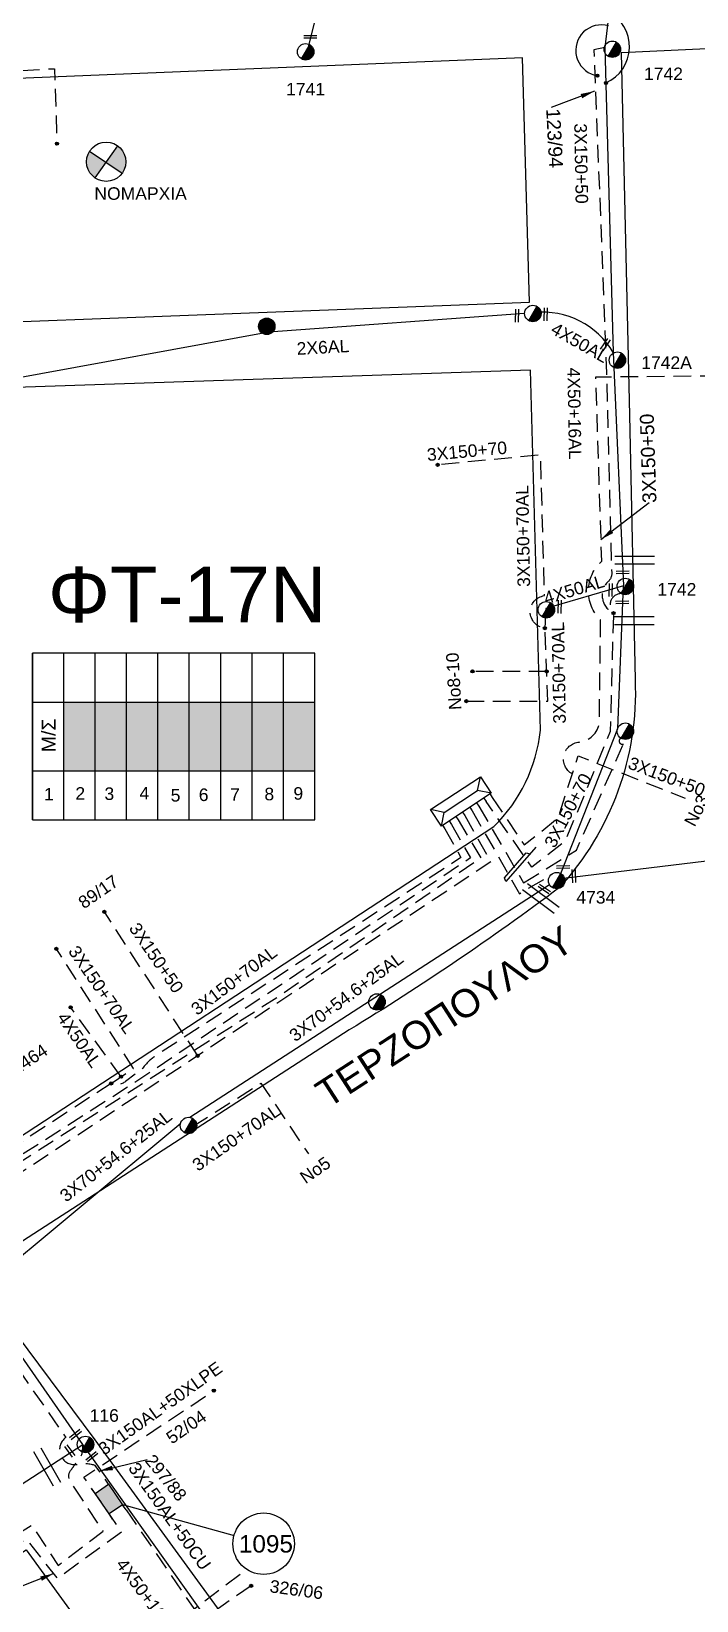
# Model space of a CAD drawing. Header units: millimetres. Extents: x 938 to 3112, y 793 to 1825.
# Drawn here: x 2749.8 to 2845.3, y 1081.8 to 1307 of the extents above; entities that cross this region are included whole.
import ezdxf
from ezdxf.enums import TextEntityAlignment as Align

# ---------------------------------------------------------------- set-up
doc = ezdxf.new("R2010")
doc.units = ezdxf.units.MM
doc.linetypes.add('DASHED', pattern=[19.05, 12.7, -6.35])
for name, color, linetype in [('Link Box 4 Διευθύνσεων', 7, 'Continuous'), ('Ασφαλειοκιβώτια Χ.Τ 9 αναχωρήσεων', 7, 'Continuous'), ('Γέφυρες Εναερίου Δικτύου', 7, 'Continuous'), ('Γυμνά εναέρια ΧΤ (3Φ)   4x50AL', 7, 'Continuous'), ('Γυμνά εναέρια ΧΤ και ΦΟΠ (3Φ)   4x50+16AL', 7, 'Continuous'), ('Εναέρια παροχή ΧΤ 4x16', 7, 'SYN_LINE'), ('Επιγραφές - Σχήματα', 7, 'Continuous'), ('Καλώδια ΧΤ   2x6AL', 7, 'DASHED'), ('Καλώδια ΧΤ   3x150+50AL', 7, 'DASHED'), ('Καλώδια ΧΤ   3x150+50ALXLPE', 7, 'DASHED'), ('Καλώδια ΧΤ   3x150+70AL', 7, 'DASHED'), ('Καλώδια ΧΤ   3x150AL+50CU', 7, 'DASHED'), ('Καλώδια ΧΤ   3x150AL+50XLPE', 7, 'DASHED'), ('Καλώδια ΧΤ   4x50AL', 7, 'DASHED'), ('Μηχανική τομή', 7, 'Continuous'), ('Στύλος Ξύλινος', 7, 'Continuous'), ('Στύλος Ξύλινος @ 1', 7, 'Continuous'), ('Στύλος ΦΜ', 7, 'Continuous'), ('Στύλος ΦΜ @ 1', 7, 'Continuous'), ('Συνδέσεις', 7, 'Continuous'), ('Συνεστραμμένα ΧΤ   3x70+54.6+25AL', 7, 'SYN_LINE'), ('Τομή', 7, 'Continuous'), ('Υποσταθμός πόλεως', 7, 'Continuous'), ('Υπόβαθρο ΔΕΗ', 7, 'Continuous'), ('Υπόγεια Καλώδια Δικτύου ΧΤ   .04', 7, 'DASHED')]:
    doc.layers.add(name, color=color, linetype=linetype)
doc.styles.get("Standard").update_dxf_attribs({"font": 'arial.ttf'})
doc.linetypes.add('SYN_LINE', pattern='A,0.5,-0.0001,["/\\/\\/\\/",Standard,S=0.1,R=0,X=0,Y=-0.05],-0.25', length=0.7501)
doc.dimstyles.new('ISO-25', dxfattribs={"dimtxt": 2.5, "dimasz": 2.5, "dimexe": 1.25, "dimexo": 0.625, "dimtad": 1, "dimtxsty": 'Standard', "dimcen": 2.5, "dimaunit": 2, "dimazin": 0, "dimtfac": 1, "dimtmove": 0, "dimatfit": 3, "dimfxl": 1, "dimarcsym": 0})

# ---------------------------------------------------------------- blocks, each defined once
blk = doc.blocks.new('ΑΣΦΑΛΕΙΟΚΙΒΩΤΙΟ ΥΠΟΣΤΑΘΜΟΥ 9 ΑΝΑΧΩΡΗΣΕΩΝ')
at = {"layer": 'Ασφαλειοκιβώτια Χ.Τ 9 αναχωρήσεων', "ltscale": 40}
for p, q in [((-23.8, 40.36), (24.02, 40.36)), ((-9.72, 40.36), (-9.72, -40.64)), ((9.94, 40.36), (9.94, -40.64)), ((-23.8, 31.36), (24.02, 31.36)), ((-23.8, 22.36), (24.02, 22.36)), ((-23.8, 13.36), (24.02, 13.36)), ((-23.8, 4.36), (24.02, 4.36)), ((-23.8, -4.64), (24.02, -4.64)), ((-23.8, -13.64), (24.02, -13.64)), ((-23.8, -22.64), (24.02, -22.64)), ((-23.8, -31.64), (24.02, -31.64))]:
    blk.add_line(p, q, dxfattribs=at)
at = {"layer": 'Ασφαλειοκιβώτια Χ.Τ 9 αναχωρήσεων'}
blk.add_lwpolyline([(-23.8, -40.64), (24.02, -40.64), (24.02, 40.36), (-23.8, 40.36)], close=True, dxfattribs=at)
for s, p in [('1', (-18.22, 37.06)), ('2', (-18.02, 28.07)), ('3', (-18.09, 19.73)), ('4', (-17.94, 9.66)), ('5', (-18.55, 0.71)), ('6', (-18.4, -7.35)), ('7', (-18.34, -16.37)), ('8', (-18.19, -26.2)), ('9', (-18.02, -34.53))]:
    blk.add_text(s, height=3.6, rotation=270, dxfattribs=at).set_placement(p)
at = {"layer": 'Ασφαλειοκιβώτια Χ.Τ 9 αναχωρήσεων', "ltscale": 40}
for tag, height, p in [('ΟΝΟΜΑ', 5, (-0.16, 44.31)), ('ΚΕΙΜΕΝΟ 1', 2, (17.06, 35.59)), ('ΚΕΙΜΕΝΟ 2', 2, (17.06, 26.88)), ('ΚΕΙΜΕΝΟ 3', 2, (17.06, 17.69)), ('ΚΕΙΜΕΝΟ 4', 2, (17.06, 8.71)), ('ΚΕΙΜΕΝΟ 5', 2, (17.06, -0.13)), ('ΚΕΙΜΕΝΟ 6', 2, (17.06, -9.05)), ('ΚΕΙΜΕΝΟ 7', 2, (17.06, -18.13)), ('ΚΕΙΜΕΝΟ 8', 2, (17.06, -26.85)), ('ΚΕΙΜΕΝΟ 9', 2, (17.06, -35.99)), ('ΣΧ', 2, (-0.1, -42.64))]:
    blk.add_attdef(tag, text='', height=height, dxfattribs=at).set_placement(p, align=Align.MIDDLE_CENTER)
blk = doc.blocks.new('ΥΠΟΣΤΑΘΜΟΣ ΠΟΛΕΩΣ 8 ΑΝΑΧΩΡΗΣΕΩΝ')
at = {"layer": 'Υποσταθμός πόλεως', "linetype": 'Continuous', "ltscale": 40}
for p, q in [((-8.18, -2.82), (-8.18, -4)), ((-5.9, -2.82), (-5.9, -4)), ((-3.55, -2.82), (-3.55, -4)), ((-1.28, -2.82), (-1.28, -4)), ((1.23, -2.82), (1.23, -4)), ((3.56, -2.82), (3.56, -4)), ((6.03, -2.82), (6.03, -4)), ((8.16, -2.82), (8.16, -4))]:
    blk.add_line(p, q, dxfattribs=at)
blk.add_lwpolyline([(-8.57, 2.82), (8.57, 2.82), (8.57, -2.82), (-8.57, -2.82)], close=True, dxfattribs=at)
for points in [[(-5.75, 0), (-8.57, 2.82)], [(5.75, 0), (8.57, 2.82)], [(-8.57, -2.82), (-5.75, 0)], [(-5.75, 0), (5.75, 0)], [(8.57, -2.82), (5.75, 0)]]:
    blk.add_lwpolyline(points, dxfattribs=at)
at = {"layer": 'Υποσταθμός πόλεως', "linetype": 'SYN_LINE', "ltscale": 40, "flags": 1}
for tag, p in [('ΜΕΤΑΣΧΗΜΑΤΙΣΜΟΣ', (9.59, 1.44)), ('ΙΣΧΥΣ', (9.57, -1.35)), ('ΑΡΙΘΜΟΣ', (9.69, -4.07))]:
    blk.add_attdef(tag, p, '', height=1.8, dxfattribs=at)
blk = doc.blocks.new('LINK BOX 4 ΑΝΑΧΩΡΗΣΕΩΝ')
at = {"layer": 'Link Box 4 Διευθύνσεων', "ltscale": 40}
blk.add_hatch(color=256, dxfattribs=at).paths.add_polyline_path([(-3.54, 0), (-3.54, -4.67), (3.54, -4.67), (3.54, 0)])
for p, q in [((-3.54, 0), (-5.33, 0)), ((5.33, 0), (3.54, 0)), ((-3.54, -4.67), (-5.33, -4.67)), ((5.33, -4.67), (3.54, -4.67))]:
    blk.add_line(p, q, dxfattribs=at)
blk.add_lwpolyline([(-3.54, -4.67), (-3.54, 0), (3.54, 0), (3.54, -4.67)], close=True, dxfattribs=at)
blk = doc.blocks.new('ΥΠΑΡΧΩΝ ΤΣΙΜΕΝΤΕΝΙΟΣ ΣΤΥΛΟΣ')
at = {"layer": 'Στύλος ΦΜ'}
blk.add_hatch(color=256, dxfattribs=at).paths.add_polyline_path([(-1.29, -2.28, 0.574793), (2.62, 0, 0.268822), (1.3, 2.27)])
blk.add_line((-1.29, -2.28), (1.3, 2.27), dxfattribs=at)
blk.add_circle((0, 0), 2.62, dxfattribs=at)
at = {"layer": 'Στύλος ΦΜ', "flags": 4}
for tag, p in [('ΑΡΙΘΜΟΣ', (-4.68, 8.05)), ('ΤΥΠΟΣ', (-4.91, 3.03))]:
    blk.add_attdef(tag, p, '', height=4, dxfattribs=at)
blk = doc.blocks.new('ΥΠΑΡΧΩΝ ΞΥΛΙΝΟΣ ΣΤΥΛΟΣ')
at = {"layer": 'Στύλος Ξύλινος'}
h = blk.add_hatch(color=7, dxfattribs=at)
h.paths.add_polyline_path([(-2.62, 0, 0.270008), (-1.29, -2.28), (1.3, 2.27, 0.576266)])
h.paths.add_polyline_path([(-1.29, -2.28, 0.574793), (2.62, 0, 0.268822), (1.3, 2.27)])
at = {"layer": 'Στύλος Ξύλινος', "color": 7}
blk.add_line((-1.29, -2.28), (1.3, 2.27), dxfattribs=at)
blk.add_circle((0, 0), 2.62, dxfattribs=at)
at = {"layer": 'Στύλος Ξύλινος', "flags": 4}
for tag, p in [('ΑΡΙΘΜΟΣ', (-4.91, 8.6)), ('ΤΥΠΟΣ', (-4.85, 3.39))]:
    blk.add_attdef(tag, p, '', height=4, dxfattribs=at)
blk = doc.blocks.new('ΤΟΜΗ')
at = {"layer": 'Τομή', "ltscale": 40}
for p, q in [((-5.68, 0), (5.68, 0)), ((5.68, -2.33), (-5.68, -2.33))]:
    blk.add_line(p, q, dxfattribs=at)
blk = doc.blocks.new('_ΣΥΝΔΕΣΗ')
at = {"layer": 'Συνδέσεις', "linetype": 'SYN_LINE', "ltscale": 40}
blk.add_hatch(color=256, dxfattribs=at).paths.add_polyline_path([(0.5, -0.01, 1), (-0.5, -0.01, 1)])
at = {"layer": 'Συνδέσεις'}
blk.add_circle((0, -0.01), 0.5, dxfattribs=at)
blk = doc.blocks.new('ΜΗΧΑΝΙΚΗ ΤΟΜΗ')
at = {"layer": 'Μηχανική τομή', "ltscale": 40}
for p, q in [((-1.89, 0.78), (1.89, 0.78)), ((1.89, 0), (-1.89, 0))]:
    blk.add_line(p, q, dxfattribs=at)

msp = doc.modelspace()

# ---------------------------------------------------------------- hatches: boundary and pattern name
at = {"layer": 'Ασφαλειοκιβώτια Χ.Τ 9 αναχωρήσεων'}
for color, points in [(30, [(2754.43, 1200.92), (2758.93, 1200.92), (2758.93, 1210.74), (2754.43, 1210.74)]), (151, [(2758.93, 1210.74), (2758.93, 1200.92), (2763.43, 1200.92), (2763.43, 1210.74)]), (27, [(2763.43, 1210.74), (2763.43, 1200.92), (2767.93, 1200.92), (2767.93, 1210.74)]), (1, [(2767.93, 1210.74), (2767.93, 1200.92), (2772.43, 1200.92), (2772.43, 1210.74)]), (85, [(2772.43, 1210.74), (2772.43, 1200.92), (2776.93, 1200.92), (2776.93, 1210.74)]), (2, [(2776.93, 1210.74), (2776.93, 1200.92), (2781.43, 1200.92), (2781.43, 1210.74)]), (6, [(2781.43, 1210.74), (2781.43, 1200.92), (2785.93, 1200.92), (2785.93, 1210.74)]), (173, [(2785.93, 1210.74), (2785.93, 1200.92), (2790.43, 1200.92), (2790.43, 1210.74)])]:
    msp.add_hatch(color=color, dxfattribs=at).paths.add_polyline_path(points)
at = {"layer": 'Επιγραφές - Σχήματα'}
h = msp.add_hatch(color=1, dxfattribs=at)
h.paths.add_polyline_path([(2762.16, 1290.59), (2760.47, 1288.21), (2762.78, 1286.65, 0.158648), (2763.33, 1288.31, 0.239646)])
h.paths.add_polyline_path([(2760.47, 1288.21), (2758.11, 1289.81, 0.140748), (2757.68, 1288.31, 0.245453), (2758.89, 1285.99)])

# ---------------------------------------------------------------- linework, layer by layer
at = {"layer": 'Γέφυρες Εναερίου Δικτύου', "color": 151, "linetype": 'DASHED', "ltscale": 0.2, "flags": 128}
msp.add_lwpolyline([(2810.05, 1193.21), (2812.81, 1188.41), (2763.94, 1155.73), (2733.27, 1136.15), (2728.74, 1141.52), (2716.71, 1133.84), (2703.82, 1152.31, 0.422007), (2702.19, 1154.16), (2703.05, 1152.75), (2694.49, 1147.11)], format="xyb", dxfattribs=at)
at = {"layer": 'Γέφυρες Εναερίου Δικτύου', "color": 27, "linetype": 'DASHED', "ltscale": 0.2, "flags": 128}
msp.add_lwpolyline([(2829.82, 987.31, 0.819515), (2827.13, 991.62), (2803.96, 1018.5), (2811.59, 1023.96), (2792.25, 1047.11), (2770.45, 1078.63), (2779.77, 1085.66)], format="xyb", dxfattribs=at)
at = {"layer": 'Γέφυρες Εναερίου Δικτύου', "color": 1, "linetype": 'DASHED', "ltscale": 0.2, "flags": 128}
msp.add_lwpolyline([(2781.29, 1083.95), (2772.74, 1078.03)], dxfattribs=at)
at = {"layer": 'Γυμνά εναέρια ΧΤ (3Φ)   4x50AL', "color": 2, "linetype": 'SYN_LINE', "ltscale": 20, "flags": 128}
msp.add_lwpolyline([(2833.3, 1260.91, 0.295657), (2821.96, 1266.64), (2821.81, 1266.63)], format="xyb", dxfattribs=at)
at = {"layer": 'Γυμνά εναέρια ΧΤ και ΦΟΠ (3Φ)   4x50+16AL', "color": 2, "linetype": 'Continuous', "flags": 128}
msp.add_lwpolyline([(2834.67, 1326.49), (2832.08, 1304.7), (2833.3, 1260.91), (2834.76, 1227.44)], dxfattribs=at)
at = {"layer": 'Γυμνά εναέρια ΧΤ και ΦΟΠ (3Φ)   4x50+16AL', "color": 85, "flags": 128}
msp.add_lwpolyline([(2825.78, 1185.45), (2867.57, 1190.5), (2908.25, 1194.81)], dxfattribs=at)
at = {"layer": 'Γυμνά εναέρια ΧΤ και ΦΟΠ (3Φ)   4x50+16AL', "color": 62, "flags": 128}
msp.add_lwpolyline([(2814.81, 1027.75), (2796.56, 1048.8), (2757.12, 1104.21), (2741.95, 1126.01)], dxfattribs=at)
at = {"layer": 'Γυμνά εναέρια ΧΤ και ΦΟΠ (3Φ)   4x50+16AL', "color": 133, "flags": 128}
msp.add_lwpolyline([(2659.21, 1040.61), (2700.39, 1067.46), (2757.12, 1104.21)], dxfattribs=at)
at = {"layer": 'Εναέρια παροχή ΧΤ 4x16', "color": 27, "linetype": 'Continuous', "flags": 128}
msp.add_lwpolyline([(2684.95, 1319.03), (2729.16, 1321.3), (2761.67, 1323.15), (2795.29, 1327.84), (2789.29, 1304.05)], dxfattribs=at)
at = {"layer": 'Επιγραφές - Σχήματα', "linetype": 'Continuous', "ltscale": 0.2}
msp.add_line((2762.84, 1095.6), (2778.85, 1091.17), dxfattribs=at)
at = {"layer": 'Επιγραφές - Σχήματα', "color": 1}
for points in [[(2758.89, 1285.99), (2762.16, 1290.59)], [(2758.11, 1289.81), (2762.78, 1286.65)]]:
    msp.add_lwpolyline(points, dxfattribs=at)
at = {"layer": 'Επιγραφές - Σχήματα', "linetype": 'Continuous', "ltscale": 0.2}
msp.add_lwpolyline([(2822.2, 1189.97), (2817.85, 1185.02), (2817.67, 1185.53), (2820.81, 1189.13), (2821.3, 1189.01)], dxfattribs=at)
at = {"layer": 'Επιγραφές - Σχήματα', "color": 1}
msp.add_circle((2760.5, 1288.31), 2.82, dxfattribs=at)
at = {"layer": 'Επιγραφές - Σχήματα', "linetype": 'Continuous', "ltscale": 0.2}
msp.add_circle((2783.1, 1090), 4.41, dxfattribs=at)
for centre, radius, start, end in [((2829.9, 1304.83), 5.72, 294.0869, 62.5296), ((2831.57, 1304.28), 3.66, 73.3077, 254.705)]:
    msp.add_arc(centre, radius, start, end, dxfattribs=at)
at = {"layer": 'Καλώδια ΧΤ   2x6AL', "color": 2, "linetype": 'SYN_LINE', "ltscale": 20, "flags": 128}
msp.add_lwpolyline([(2820.57, 1266.53), (2783.84, 1263.84), (2746.64, 1257.05)], dxfattribs=at)
at = {"layer": 'Καλώδια ΧΤ   3x150+50AL', "color": 27, "linetype": 'DASHED', "ltscale": 0.2, "flags": 128}
msp.add_lwpolyline([(2811.03, 1193.86), (2814.31, 1188.39), (2785.49, 1168.68), (2732.88, 1134.94), (2729.08, 1139.57), (2718.83, 1133.25), (2686.8, 1179.33), (2680.77, 1190.89), (2674.69, 1198.54), (2661.57, 1190.34)], dxfattribs=at)
at = {"layer": 'Καλώδια ΧΤ   3x150+50ALXLPE', "color": 6, "linetype": 'DASHED', "ltscale": 0.2}
msp.add_lwpolyline([(2773.63, 1160.01), (2760.24, 1180.67)], dxfattribs=at)
at = {"layer": 'Καλώδια ΧΤ   3x150+70AL', "color": 2, "linetype": 'DASHED', "ltscale": 0.2, "flags": 128}
msp.add_lwpolyline([(2832.08, 1304.7), (2830.52, 1304.35), (2832.32, 1257.93), (2833.05, 1229.59, -0.255038), (2832.56, 1228.06, 0.533704), (2833.32, 1223.57), (2832.85, 1206.57), (2826.39, 1190.79), (2821.61, 1187.09), (2815.03, 1196.49)], format="xyb", dxfattribs=at)
at = {"layer": 'Καλώδια ΧΤ   3x150+70AL', "color": 173, "linetype": 'DASHED', "ltscale": 0.2, "flags": 128}
msp.add_lwpolyline([(2827.41, 1200.45, -0.738767), (2828.39, 1205.03, 0.354039), (2831.29, 1207.83), (2831.48, 1222.55, -0.436027), (2831.64, 1230.97), (2830.79, 1257.43), (2847.1, 1257.59)], format="xyb", dxfattribs=at)
at = {"layer": 'Καλώδια ΧΤ   3x150+70AL', "color": 85, "linetype": 'DASHED', "ltscale": 0.2, "flags": 128}
msp.add_lwpolyline([(2812.21, 1210.9), (2823.89, 1210.9), (2823.47, 1221.37, -0.885636), (2823.41, 1226.04), (2822.87, 1246.24), (2808.08, 1244.8)], format="xyb", dxfattribs=at)
for points in [[(2823.72, 1215.17), (2813.09, 1215.18)], [(2820.42, 1184.85), (2828, 1189.5), (2834.74, 1204.75)]]:
    msp.add_lwpolyline(points, dxfattribs=at)
at = {"layer": 'Καλώδια ΧΤ   3x150+70AL', "color": 173, "linetype": 'DASHED', "ltscale": 0.2, "flags": 128}
msp.add_lwpolyline([(2815.92, 1197.08), (2820.51, 1190.26), (2825.39, 1194.17), (2828.24, 1203.05), (2843.61, 1196.97)], dxfattribs=at)
at = {"layer": 'Καλώδια ΧΤ   3x150+70AL', "color": 6, "linetype": 'DASHED', "ltscale": 0.2, "flags": 128}
msp.add_lwpolyline([(2811.98, 1194.48), (2815.73, 1187.84), (2734.51, 1134.15), (2738.67, 1127.64, 0.535368), (2741.63, 1122.79, -0.184596), (2742.88, 1122.25), (2754.7, 1105.24, 0.771468), (2756.19, 1101.35, -0.155386), (2758.8, 1101.29), (2760.34, 1099.26)], format="xyb", dxfattribs=at)
at = {"layer": 'Καλώδια ΧΤ   3x150+70AL', "color": 1, "linetype": 'DASHED', "ltscale": 0.2, "flags": 128}
for points in [[(2813.03, 1195.17), (2819.81, 1183.27), (2824.06, 1185.75), (2824.12, 1185.67)], [(2772.9, 1149.87), (2782.71, 1156.08), (2789.52, 1145.92)]]:
    msp.add_lwpolyline(points, dxfattribs=at)
at = {"layer": 'Καλώδια ΧΤ   3x150+70AL', "color": 30, "linetype": 'DASHED', "ltscale": 0.2, "flags": 128}
msp.add_lwpolyline([(2809.1, 1192.59), (2811.41, 1188.45), (2767.61, 1160.02, 0.096385), (2765.77, 1158.24), (2763.27, 1156.31, -0.268595), (2761.21, 1156.05), (2733.49, 1138), (2732.31, 1139.52), (2731.16, 1141.19), (2728.33, 1145.3)], format="xyb", dxfattribs=at)
msp.add_lwpolyline([(2761.21, 1156.05), (2764.42, 1158.21), (2753.34, 1175.36)], dxfattribs=at)
at = {"layer": 'Καλώδια ΧΤ   3x150+70AL', "color": 2, "linetype": 'DASHED', "ltscale": 0.2}
msp.add_arc((2834.45, 1224.72), 1.62, 90.6343, 225.4684, dxfattribs=at)
at = {"layer": 'Καλώδια ΧΤ   3x150AL+50CU', "color": 173, "linetype": 'DASHED', "ltscale": 0.2, "flags": 128}
msp.add_lwpolyline([(2763.34, 1094.86), (2780.94, 1069.22), (2796.98, 1045.78), (2811.84, 1028.43)], dxfattribs=at)
at = {"layer": 'Καλώδια ΧΤ   3x150AL+50XLPE', "color": 173, "linetype": 'DASHED', "ltscale": 0.2, "flags": 128}
msp.add_lwpolyline([(2686.23, 1044.94), (2681.34, 1052.46), (2709.72, 1070.83), (2729.65, 1083.43), (2731.88, 1079.96), (2749.02, 1090.66), (2753.47, 1085.04), (2762.68, 1091.69), (2757.3, 1099.56), (2775.95, 1111.96)], dxfattribs=at)
at = {"layer": 'Καλώδια ΧΤ   3x150AL+50XLPE', "color": 62, "linetype": 'DASHED', "ltscale": 0.2, "flags": 128}
msp.add_lwpolyline([(2685.26, 1044.27), (2680.19, 1052.43), (2729.97, 1085.19), (2732.64, 1081.61), (2749.8, 1092.69), (2753.6, 1086.89), (2760.05, 1091.82), (2755.36, 1098.94, -0.309209), (2755.39, 1100.49, -0.005967), (2756.67, 1102.26, 0.211815), (2757.12, 1104.21, 1.178216)], format="xyb", dxfattribs=at)
at = {"layer": 'Καλώδια ΧΤ   4x50AL', "color": 85, "linetype": 'SYN_LINE', "ltscale": 20, "flags": 128}
msp.add_lwpolyline([(2834.76, 1227.44), (2823.59, 1224.21), (2823.47, 1221.37)], dxfattribs=at)
at = {"layer": 'Καλώδια ΧΤ   4x50AL', "color": 30, "linetype": 'DASHED', "ltscale": 0.2, "flags": 128}
msp.add_lwpolyline([(2762.63, 1157), (2755.39, 1166.97)], dxfattribs=at)
at = {"layer": 'Συνεστραμμένα ΧΤ   3x70+54.6+25AL', "color": 85, "linetype": 'SYN_LINE', "ltscale": 20, "flags": 128}
msp.add_lwpolyline([(2825.76, 1186.17), (2833.93, 1206.96), (2834.76, 1227.44)], dxfattribs=at)
at = {"layer": 'Συνεστραμμένα ΧΤ   3x70+54.6+25AL', "color": 85, "linetype": 'DASHED', "ltscale": 0.2, "flags": 128}
msp.add_lwpolyline([(2814, 1195.81), (2820.42, 1184.85)], dxfattribs=at)
at = {"layer": 'Συνεστραμμένα ΧΤ   3x70+54.6+25AL', "color": 1, "linetype": 'SYN_LINE', "ltscale": 20, "flags": 128}
for points in [[(2824.16, 1184.55), (2772.52, 1151.17)], [(2771.21, 1150.32), (2741.95, 1126.01)]]:
    msp.add_lwpolyline(points, dxfattribs=at)
at = {"layer": 'Συνεστραμμένα ΧΤ   3x70+54.6+25AL', "color": 85, "linetype": 'DASHED', "ltscale": 0.2}
msp.add_arc((2834.59, 1205.18), 0.454, 114.9087, 289.4167, dxfattribs=at)
at = {"layer": 'Υπόβαθρο ΔΕΗ', "flags": 128}
for points in [[(2966.78, 1309.75), (2903.08, 1307.13), (2834.44, 1303.95), (2835.63, 1251.94), (2836.43, 1213.97, -0.198825), (2825.56, 1184.16, -0.024736), (2795.39, 1163.73), (2741.11, 1128.69), (2758.87, 1104.92), (2793.24, 1057.76), (2803.6, 1042.99), (2839.39, 1004.65), (2862.89, 979.37), (2879.16, 957.43), (2923.94, 988.65), (2945.97, 1003.92), (2959.52, 985.92)], [(2966.78, 1309.75), (2903.08, 1307.13), (2834.44, 1303.95), (2835.63, 1251.94), (2836.43, 1213.97, -0.198825), (2825.56, 1184.16, -0.024736), (2795.39, 1163.73), (2741.11, 1128.69), (2758.87, 1104.92), (2793.24, 1057.76), (2803.6, 1042.99), (2839.39, 1004.65), (2862.89, 979.37), (2879.16, 957.43), (2923.94, 988.65), (2945.97, 1003.92), (2959.52, 985.92)], [(2821.39, 1258.38), (2689.13, 1253.95), (2691.97, 1199.69), (2733.85, 1139.06), (2816.16, 1192.92, 0.172715), (2822.85, 1206.73), (2821.39, 1258.38)]]:
    msp.add_lwpolyline(points, format="xyb", dxfattribs=at)
msp.add_lwpolyline([(2820.26, 1303.21), (2711.49, 1298.76), (2711.59, 1286.1), (2687.51, 1284.75), (2688.14, 1263.07), (2821.28, 1268.14)], close=True, dxfattribs=at)
msp.add_lwpolyline([(2526.18, 942.44), (2604.71, 995.07), (2681.26, 1044.35), (2748.99, 1089.11), (2795.34, 1025.37), (2698.46, 968.45), (2640.67, 933.84), (2566.01, 888.85), (2526.18, 942.44)], dxfattribs=at)
msp.add_lwpolyline([(2526.18, 942.44), (2604.71, 995.07), (2681.26, 1044.35), (2748.99, 1089.11), (2795.34, 1025.37), (2698.46, 968.45), (2640.67, 933.84), (2566.01, 888.85), (2526.18, 942.44)], dxfattribs=at)
at = {"layer": 'Υπόγεια Καλώδια Δικτύου ΧΤ   .04', "color": 27, "linetype": 'DASHED', "ltscale": 0.2, "flags": 128}
msp.add_lwpolyline([(2695.16, 1298.21), (2701.54, 1299), (2753.09, 1301.66), (2753.41, 1290.91)], dxfattribs=at)

# ---------------------------------------------------------------- block references
at = {"layer": 'Link Box 4 Διευθύνσεων', "xscale": 0.5000000000001311, "yscale": 0.5000000000001311, "zscale": 0.5000000000001311, "rotation": 304.3397762136403}
msp.add_blockref('LINK BOX 4 ΑΝΑΧΩΡΗΣΕΩΝ', (2761.84, 1097.06), dxfattribs=at)
at = {"layer": 'Ασφαλειοκιβώτια Χ.Τ 9 αναχωρήσεων', "xscale": 0.5, "yscale": 0.5, "zscale": 0.5, "rotation": 90}
msp.add_blockref('ΑΣΦΑΛΕΙΟΚΙΒΩΤΙΟ ΥΠΟΣΤΑΘΜΟΥ 9 ΑΝΑΧΩΡΗΣΕΩΝ', (2770.11, 1205.77), dxfattribs=at)
at = {"layer": 'Μηχανική τομή'}
for p, xscale, yscale, zscale, rotation in [((2789.8, 1306.04), 0.5000000000003583, 0.5000000000003583, 0.5000000000003583, 359.9424581946939), ((2819.67, 1266.22), 0.5000000000004604, 0.5000000000004604, 0.5000000000004604, 88.74830739916617), ((2823.8, 1266.41), 0.5000000000004604, 0.5000000000004604, 0.5000000000004604, 88.74830739916617), ((2832.31, 1261.96), 0.5000000000004814, 0.5000000000004814, 0.5000000000004814, 55.4675094852353), ((2834.64, 1229.2), 0.5000000000005703, 0.5000000000005703, 0.5000000000005703, 1.135484295720609), ((2833.11, 1226.85), 0.5000000000004604, 0.5000000000004604, 0.5000000000004604, 88.74830739916617), ((2825.8, 1224.44), 0.5000000000004604, 0.5000000000004604, 0.5000000000004604, 88.74830739916617), ((2834.59, 1224.9), 0.5000000000005703, 0.5000000000005703, 0.5000000000005703, 1.13548429572061), ((2826.11, 1186.9), 0.5000000000005703, 0.5000000000005703, 0.5000000000005703, 1.135484295720609), ((2827.84, 1185.8), 0.5000000000005297, 0.5000000000005297, 0.5000000000005297, 92.03085982137398), ((2823.28, 1183.78), 0.5000000000006135, 0.5000000000006135, 0.5000000000006135, 325.9313311245018), ((2755.98, 1105.82), 0.5000000000000365, 0.5000000000000365, 0.5000000000000365, 218.7471283575931), ((2755.1, 1103.19), 0.500000000000018, 0.500000000000018, 0.500000000000018, 306.0196807766416), ((2758.32, 1102.64), 0.5000000000000365, 0.5000000000000365, 0.5000000000000365, 218.7471283575931)]:
    msp.add_blockref('ΜΗΧΑΝΙΚΗ ΤΟΜΗ', p, dxfattribs=dict(at, xscale=xscale, yscale=yscale, zscale=zscale, rotation=rotation))
at = {"layer": 'Στύλος Ξύλινος @ 1', "ltscale": 40, "xscale": 0.4499999999998181, "yscale": 0.4499999999998181, "zscale": 0.4499999999998181}
msp.add_blockref('ΥΠΑΡΧΩΝ ΞΥΛΙΝΟΣ ΣΤΥΛΟΣ', (2783.55, 1264.68), dxfattribs=at)
msp.add_blockref('ΥΠΑΡΧΩΝ ΞΥΛΙΝΟΣ ΣΤΥΛΟΣ', (2783.55, 1264.68), dxfattribs=at)
at = {"layer": 'Στύλος ΦΜ @ 1', "ltscale": 40}
ref = msp.add_blockref('ΥΠΑΡΧΩΝ ΤΣΙΜΕΝΤΕΝΙΟΣ ΣΤΥΛΟΣ', (2789.13, 1304.08), dxfattribs=dict(at, xscale=0.4499999999998181, yscale=0.4499999999998181, zscale=0.4499999999998181))
ref.add_attrib('ΤΥΠΟΣ', '1741', (2786.33, 1297.82), dxfattribs={"layer": 'Στύλος ΦΜ', "height": 1.8, "flags": 4})
ref = msp.add_blockref('ΥΠΑΡΧΩΝ ΤΣΙΜΕΝΤΕΝΙΟΣ ΣΤΥΛΟΣ', (2833.16, 1304.45), dxfattribs=dict(at, xscale=0.4499999999998181, yscale=0.4499999999998181, zscale=0.4499999999998181))
ref.add_attrib('ΤΥΠΟΣ', '1742', (2837.7, 1300.02), dxfattribs={"layer": 'Στύλος ΦΜ', "height": 1.8, "flags": 4})
at = {"layer": 'Στύλος ΦΜ @ 1', "ltscale": 40, "xscale": 0.4499999999998181, "yscale": 0.4499999999998181, "zscale": 0.4499999999998181}
for p in [(2821.75, 1266.53), (2821.75, 1266.53), (2823.68, 1224.01), (2823.68, 1224.01), (2835.03, 1206.59), (2835.03, 1206.59), (2799.37, 1167.74), (2772.31, 1150.01), (2772.31, 1150.01)]:
    msp.add_blockref('ΥΠΑΡΧΩΝ ΤΣΙΜΕΝΤΕΝΙΟΣ ΣΤΥΛΟΣ', p, dxfattribs=at)
at = {"layer": 'Στύλος ΦΜ @ 1', "ltscale": 40}
ref = msp.add_blockref('ΥΠΑΡΧΩΝ ΤΣΙΜΕΝΤΕΝΙΟΣ ΣΤΥΛΟΣ', (2833.89, 1259.83), dxfattribs=dict(at, xscale=0.4499999999998181, yscale=0.4499999999998181, zscale=0.4499999999998181))
ref.add_attrib('ΤΥΠΟΣ', '1742A', (2837.31, 1258.58), dxfattribs={"layer": 'Στύλος ΦΜ', "height": 1.8, "flags": 4})
ref = msp.add_blockref('ΥΠΑΡΧΩΝ ΤΣΙΜΕΝΤΕΝΙΟΣ ΣΤΥΛΟΣ', (2833.89, 1259.83), dxfattribs=dict(at, xscale=0.4499999999998181, yscale=0.4499999999998181, zscale=0.4499999999998181))
ref.add_attrib('ΤΥΠΟΣ', '1742A', (2837.31, 1258.58), dxfattribs={"layer": 'Στύλος ΦΜ', "height": 1.8, "flags": 4})
ref = msp.add_blockref('ΥΠΑΡΧΩΝ ΤΣΙΜΕΝΤΕΝΙΟΣ ΣΤΥΛΟΣ', (2835.02, 1227.36), dxfattribs=dict(at, xscale=0.4499999999998181, yscale=0.4499999999998181, zscale=0.4499999999998181))
ref.add_attrib('ΤΥΠΟΣ', '1742', (2839.63, 1226.05), dxfattribs={"layer": 'Στύλος ΦΜ', "height": 1.8, "flags": 4})
ref = msp.add_blockref('ΥΠΑΡΧΩΝ ΤΣΙΜΕΝΤΕΝΙΟΣ ΣΤΥΛΟΣ', (2835.02, 1227.36), dxfattribs=dict(at, xscale=0.4499999999998181, yscale=0.4499999999998181, zscale=0.4499999999998181))
ref.add_attrib('ΤΥΠΟΣ', '1742', (2839.63, 1226.05), dxfattribs={"layer": 'Στύλος ΦΜ', "height": 1.8, "flags": 4})
ref = msp.add_blockref('ΥΠΑΡΧΩΝ ΤΣΙΜΕΝΤΕΝΙΟΣ ΣΤΥΛΟΣ', (2825.17, 1185.15), dxfattribs=dict(at, xscale=0.4499999999998181, yscale=0.4499999999998181, zscale=0.4499999999998181))
ref.add_attrib('ΤΥΠΟΣ', '4734', (2827.99, 1181.86), dxfattribs={"layer": 'Στύλος ΦΜ', "height": 1.8, "flags": 4})
ref = msp.add_blockref('ΥΠΑΡΧΩΝ ΤΣΙΜΕΝΤΕΝΙΟΣ ΣΤΥΛΟΣ', (2825.17, 1185.15), dxfattribs=dict(at, xscale=0.4499999999998181, yscale=0.4499999999998181, zscale=0.4499999999998181))
ref.add_attrib('ΤΥΠΟΣ', '4734', (2827.99, 1181.86), dxfattribs={"layer": 'Στύλος ΦΜ', "height": 1.8, "flags": 4})
ref = msp.add_blockref('ΥΠΑΡΧΩΝ ΤΣΙΜΕΝΤΕΝΙΟΣ ΣΤΥΛΟΣ', (2757.52, 1104.24), dxfattribs=dict(at, xscale=0.4499999999998181, yscale=0.4499999999998181, zscale=0.4499999999998181))
ref.add_attrib('ΤΥΠΟΣ', '116', (2758.12, 1107.5), dxfattribs={"layer": 'Στύλος ΦΜ', "height": 1.8, "flags": 4})
ref = msp.add_blockref('ΥΠΑΡΧΩΝ ΤΣΙΜΕΝΤΕΝΙΟΣ ΣΤΥΛΟΣ', (2757.52, 1104.24), dxfattribs=dict(at, xscale=0.4499999999998181, yscale=0.4499999999998181, zscale=0.4499999999998181))
ref.add_attrib('ΤΥΠΟΣ', '116', (2758.12, 1107.5), dxfattribs={"layer": 'Στύλος ΦΜ', "height": 1.8, "flags": 4})
at = {"layer": 'Συνδέσεις', "xscale": 0.4500000000000455, "yscale": 0.4500000000000455, "zscale": 0.4500000000000455}
for p in [(2831.01, 1300.66), (2832.25, 1299.61), (2753.42, 1290.91), (2808.08, 1244.81), (2833.32, 1223.53), (2823.47, 1221.38), (2813.09, 1215.18), (2823.72, 1215.17), (2812.21, 1210.9), (2760.24, 1180.68), (2753.34, 1175.37), (2755.39, 1166.97), (2773.63, 1160.02), (2761.21, 1156.05), (2762.63, 1157.01), (2775.95, 1111.97), (2781.3, 1083.95)]:
    msp.add_blockref('_ΣΥΝΔΕΣΗ', p, dxfattribs=at)
at = {"layer": 'Τομή', "xscale": 0.5, "yscale": 0.5, "zscale": 0.5}
for p in [(2836.35, 1231.7), (2836.31, 1223.03)]:
    msp.add_blockref('ΤΟΜΗ', p, dxfattribs=at)
at = {"layer": 'Τομή'}
for p, xscale, yscale, zscale, rotation in [((2823.25, 1183.05), 0.4999999999999798, 0.4999999999999798, 0.4999999999999798, 323.1434108117467), ((2752.53, 1101.29), 0.4999999999999659, 0.4999999999999659, 0.4999999999999659, 300.0026559194202), ((2752.53, 1101.29), 0.4999999999999659, 0.4999999999999659, 0.4999999999999659, 300.0026559194202)]:
    msp.add_blockref('ΤΟΜΗ', p, dxfattribs=dict(at, xscale=xscale, yscale=yscale, zscale=zscale, rotation=rotation))
at = {"layer": 'Υποσταθμός πόλεως', "xscale": 0.5000000000002606, "yscale": 0.5000000000002606, "zscale": 0.5000000000002606, "rotation": 33.33778241071846}
msp.add_blockref('ΥΠΟΣΤΑΘΜΟΣ ΠΟΛΕΩΣ 8 ΑΝΑΧΩΡΗΣΕΩΝ', (2811.42, 1196.51), dxfattribs=at)

# ---------------------------------------------------------------- texts
at = {"layer": 'Γυμνά εναέρια ΧΤ (3Φ)   4x50AL', "linetype": 'DASHED', "ltscale": 0.2}
msp.add_text('4X50AL', height=1.8, rotation=330.4187, dxfattribs=at).set_placement((2828.5, 1262.35), align=Align.MIDDLE)
at = {"layer": 'Γυμνά εναέρια ΧΤ και ΦΟΠ (3Φ)   4x50+16AL', "linetype": 'DASHED', "ltscale": 0.2}
msp.add_text('4X50+16AL', height=1.8, rotation=270.9887, dxfattribs=at).set_placement((2827.72, 1252.17), align=Align.MIDDLE)
at = {"layer": 'Γυμνά εναέρια ΧΤ και ΦΟΠ (3Φ)   4x50+16AL'}
msp.add_text('4X50+16AL', height=1.8, rotation=306.6332, dxfattribs=at).set_placement((2766.46, 1082.26), align=Align.MIDDLE)
at = {"layer": 'Επιγραφές - Σχήματα', "linetype": 'DASHED', "ltscale": 0.2}
msp.add_text('3X150+70AL', height=1.8, rotation=34.7744, dxfattribs=at).set_placement((2779.15, 1148.26), align=Align.MIDDLE)
at = {"layer": 'Επιγραφές - Σχήματα', "linetype": 'DASHED', "ltscale": 0.2, "attachment_point": 1}
for s, insert, char_height, width, rotation in [('123/94', (2825.66, 1296), 2, 17.7581, 272.8753), ('Νο8-10', (2809.71, 1209.59), 1.8, 10.8079, 93.0513), ('Νο3', (2843.39, 1193.58), 1.8, 10.8079, 62.5745), ('89/17', (2756.27, 1182.49), 1.8, 10.8079, 34.7744), ('ΤΕΡΖΟΠΟΥΛΟΥ', (2790.13, 1155.76), 4, 48.5909, 32.9125), ('Σχ.3-71464', (2740.65, 1154.7), 1.8, 10.8079, 33.799), ('Νο5', (2788.09, 1143.04), 1.8, 10.8079, 34.7744), ('52/04', (2768.89, 1105.69), 1.8, 10.8079, 34.8452), ('297/88', (2767.36, 1103.02), 1.8, 10.8079, 309.0664), ('326/06', (2784.12, 1084.83), 1.8, 10.8079, 352.2253)]:
    msp.add_mtext(s, dxfattribs=dict(at, insert=insert, char_height=char_height, width=width, rotation=rotation))
at = {"layer": 'Επιγραφές - Σχήματα', "color": 1, "linetype": 'Continuous', "ltscale": 0.2, "insert": (2758.8, 1284.64), "char_height": 1.8, "width": 36.572, "attachment_point": 1}
msp.add_mtext('ΝΟΜΑΡΧΙΑ', dxfattribs=at)
at = {"layer": 'Επιγραφές - Σχήματα', "linetype": 'DASHED', "ltscale": 0.2, "insert": (2752.13, 1230.21), "char_height": 8, "width": 24.9768, "attachment_point": 1}
msp.add_mtext('ΦΤ-17Ν', dxfattribs=at)
at = {"layer": 'Επιγραφές - Σχήματα', "linetype": 'Continuous', "ltscale": 0.2, "insert": (2751.23, 1203.58), "char_height": 2, "width": 4.1118, "attachment_point": 1, "rotation": 90}
msp.add_mtext('Μ/Σ', dxfattribs=at)
at = {"layer": 'Επιγραφές - Σχήματα', "linetype": 'Continuous', "ltscale": 0.2, "insert": (2779.54, 1091.23), "char_height": 2.5, "width": 5.6392, "attachment_point": 1}
msp.add_mtext('1095', dxfattribs=at)
at = {"layer": 'Καλώδια ΧΤ   2x6AL', "ltscale": 0.2}
msp.add_text('2X6AL', height=1.8, rotation=3.1192, dxfattribs=at).set_placement((2791.61, 1261.69), align=Align.MIDDLE)
at = {"layer": 'Καλώδια ΧΤ   3x150+50AL', "ltscale": 0.2}
for rotation, p in [(271.0061, (2828.69, 1288.05)), (339.1637, (2840.98, 1200.09))]:
    msp.add_text('3X150+50', height=1.8, rotation=rotation, dxfattribs=at).set_placement(p, align=Align.MIDDLE)
at = {"layer": 'Καλώδια ΧΤ   3x150+50AL', "linetype": 'DASHED', "ltscale": 0.2, "insert": (2837.5, 1239.31), "char_height": 2, "width": 17.7581, "attachment_point": 1, "rotation": 91.8157}
msp.add_mtext('3Χ150+50', dxfattribs=at)
at = {"layer": 'Καλώδια ΧΤ   3x150+70AL', "ltscale": 0.2}
for s, rotation, p in [('3X150+70', 5.2667, (2812.29, 1246.78)), ('3X150+70AL', 90.9887, (2820.33, 1234.6)), ('3X150+70AL', 90.9887, (2825.46, 1214.97)), ('3X150+70', 62.3244, (2826.77, 1195.22)), ('3X150+50', 304.6177, (2767.7, 1174.07)), ('3X150+70AL', 304.6177, (2759.86, 1169.51)), ('3X150+70AL', 36.9277, (2778.84, 1170.83)), ('4X50AL', 304.6177, (2756.64, 1162.3))]:
    msp.add_text(s, height=1.8, rotation=rotation, dxfattribs=at).set_placement(p, align=Align.MIDDLE)
at = {"layer": 'Καλώδια ΧΤ   3x150AL+50CU', "ltscale": 0.2}
msp.add_text('3X150AL+50CU', height=1.8, rotation=305.6367, dxfattribs=at).set_placement((2769.62, 1093.94), align=Align.MIDDLE)
at = {"layer": 'Καλώδια ΧΤ   3x150AL+50XLPE', "ltscale": 0.2}
msp.add_text('3X150AL+50XLPE', height=1.8, rotation=35.3597, dxfattribs=at).set_placement((2768.25, 1109.43), align=Align.MIDDLE)
at = {"layer": 'Καλώδια ΧΤ   4x50AL', "ltscale": 0.2}
msp.add_text('4X50AL', height=1.8, rotation=16.7407, dxfattribs=at).set_placement((2827.67, 1226.92), align=Align.MIDDLE)
at = {"layer": 'Συνεστραμμένα ΧΤ   3x70+54.6+25AL', "ltscale": 20}
for rotation, p in [(36.5592, (2794.96, 1168.49)), (38.1492, (2761.88, 1145.68))]:
    msp.add_text('3X70+54.6+25AL', height=1.8, rotation=rotation, dxfattribs=at).set_placement(p, align=Align.MIDDLE)

# ---------------------------------------------------------------- leaders
at = {"layer": 'Επιγραφές - Σχήματα', "ltscale": 40}
for points in [[(2830.59, 1298.42), (2824.39, 1296.11)], [(2831.5, 1234.08), (2838.46, 1239.39)], [(2759.45, 1100.41), (2766.37, 1102.06)], [(2753, 1085.72), (2744.51, 1082.38)]]:
    msp.add_leader(points, dimstyle='ISO-25', override={"dimasz": 2, "dimtad": 0}, dxfattribs=at)

doc.saveas('drawing.dxf')
